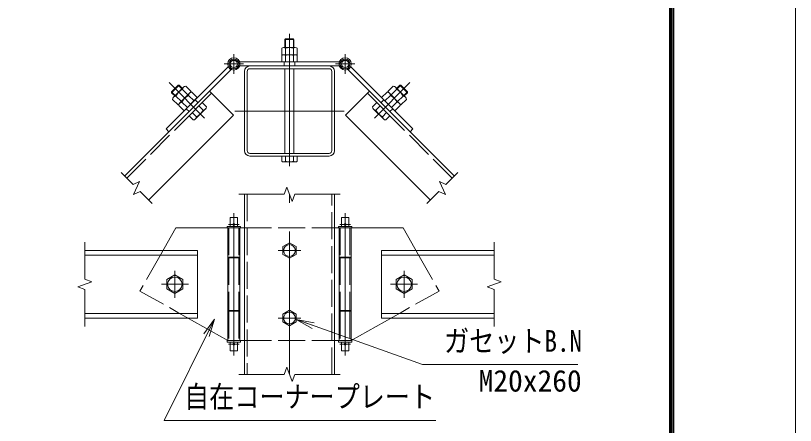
# Model space of a CAD drawing. Units: millimetres at full size; details may follow other scales. Extents: x -16800 to 16800, y -11880 to 11880.
# Drawn here: x 9870 to 16800, y -2672 to 967 of the extents above; entities that cross this region are included whole.
import ezdxf
from ezdxf.enums import TextEntityAlignment as Align

# ---------------------------------------------------------------- set-up
doc = ezdxf.new("R2010")
doc.units = ezdxf.units.MM
doc.header["$LTSCALE"] = 40
doc.linetypes.add('DASHED', pattern=[7.5, 6, -1.5])
doc.linetypes.add('USER1', pattern=[50.8, 31.75, -6.35, 6.35, -6.35])
for name, color, linetype, lineweight in [('0-0_D-STR1', 1, 'Continuous', 18), ('0-1_D-BMK', 2, 'USER1', 13), ('0-2_D-STR3', 3, 'Continuous', 13), ('0-6_D-STR-DIM', 7, 'Continuous', 13), ('0-7_0', 7, 'Continuous', 18), ('0-9_D-STR-TXT', 7, 'Continuous', 13), ('0-C_D-TTL', 7, 'Continuous', 18)]:
    doc.layers.add(name, color=color, linetype=linetype, lineweight=lineweight)
doc.styles.add('ＭＳ ゴシック', font='')
doc.styles.get('ＭＳ ゴシック').set_extended_font_data('MS Gothic')

# ---------------------------------------------------------------- blocks, each defined once
blk = doc.blocks.new('_Open')
at = {"layer": '0-7_0'}
blk.add_line((-40, 6.67), (0, 0), dxfattribs=at)
blk.add_lwpolyline([(-40, -6.67), (0, 0), (-40, 0)], dxfattribs=at)

msp = doc.modelspace()

# ---------------------------------------------------------------- linework, layer by layer
at = {"layer": '0-0_D-STR1'}
for p, q in [((12655.9, 519.33), (11951.9, 519.33)), ((12655.9, 495.33), (11951.9, 495.33)), ((11903.9, 471.33), (11903.9, -232.67)), ((11927.9, 471.33), (11927.9, -232.67)), ((12679.9, -232.67), (12679.9, 471.33)), ((12703.9, -232.67), (12703.9, 471.33)), ((10838.6, -459.03), (11592.84, 295.21)), ((11804.98, 83.08), (11592.84, 295.21)), ((12802.83, 83.08), (13014.96, 295.21)), ((13769.21, -459.03), (13014.96, 295.21)), ((11050.73, -671.17), (11804.98, 83.08)), ((13557.08, -671.17), (12802.83, 83.08)), ((11951.9, -256.67), (12655.9, -256.67)), ((11951.9, -280.67), (12655.9, -280.67)), ((11903.9, -619.41), (11903.9, -2219.41)), ((12703.9, -2219.41), (12703.9, -619.41)), ((10485.1, -1119.41), (11485.1, -1119.41)), ((10485.1, -1159.41), (11485.1, -1159.41)), ((14122.7, -1119.41), (13122.7, -1119.41)), ((14122.7, -1159.41), (13122.7, -1159.41)), ((11485.1, -1679.41), (10485.1, -1679.41)), ((13122.7, -1679.41), (14122.7, -1679.41))]:
    msp.add_line(p, q, dxfattribs=at)
at = {"layer": '0-0_D-STR1', "linetype": 'DASHED'}
for p, q in [((10856.98, -477.42), (11611.23, 276.83)), ((13750.82, -477.42), (12996.58, 276.83)), ((11927.9, -619.41), (11927.9, -2219.41)), ((12679.9, -2219.41), (12679.9, -619.41))]:
    msp.add_line(p, q, dxfattribs=at)
at = {"layer": '0-0_D-STR1'}
for points in [[(11485.1, -1119.41), (11485.1, -1719.41), (10485.1, -1719.41)], [(13122.7, -1119.41), (13122.7, -1719.41), (14122.7, -1719.41)]]:
    msp.add_lwpolyline(points, dxfattribs=at)
for centre, radius, start, end in [((11951.9, 471.33), 48, 90, 180), ((11951.9, 471.33), 24, 90, 180), ((12655.9, 471.33), 48, 0, 90), ((12655.9, 471.33), 24, 0, 90), ((11951.9, -232.67), 48, 180, 270), ((11951.9, -232.67), 24, 180, 270), ((12655.9, -232.67), 24, 270, 0), ((12655.9, -232.67), 48, 270, 0)]:
    msp.add_arc(centre, radius, start, end, dxfattribs=at)
at = {"layer": '0-1_D-BMK'}
for p, q in [((12303.9, -371.57), (12303.9, 803.76)), ((11809.5, 450.61), (11809.5, 624.04)), ((12798.3, 450.61), (12798.3, 624.04)), ((11722.79, 537.33), (11896.22, 537.33)), ((12885.02, 537.33), (12711.59, 537.33)), ((11547.93, 57.28), (11233.98, 371.24)), ((13059.87, 57.28), (13373.83, 371.24)), ((11818.4, 119.33), (12789.4, 119.33)), ((12303.9, -2219.41), (12303.9, -619.41)), ((11809.5, -2050.89), (11809.5, -788.95)), ((12798.3, -2050.89), (12798.3, -788.95)), ((11857.5, -887.41), (11761.5, -887.41)), ((11809.5, -899.41), (11809.5, -1199.41)), ((12750.3, -887.41), (12846.3, -887.41)), ((12798.3, -899.41), (12798.3, -1199.41)), ((12203.9, -1119.41), (12403.9, -1119.41)), ((11285.1, -1299.41), (11285.1, -1539.41)), ((13322.7, -1299.41), (13322.7, -1539.41)), ((11405.1, -1419.41), (11165.1, -1419.41)), ((13202.7, -1419.41), (13442.7, -1419.41)), ((12203.9, -1719.41), (12403.9, -1719.41)), ((11857.5, -1951.41), (11761.5, -1951.41)), ((12750.3, -1951.41), (12846.3, -1951.41))]:
    msp.add_line(p, q, dxfattribs=at)
at = {"layer": '0-2_D-STR3'}
for p, q in [((12263.9, 753.91), (12269.31, 759.33)), ((12263.9, 683.33), (12263.9, 753.91)), ((12263.9, 753.91), (12343.9, 753.91)), ((12269.31, 759.33), (12338.49, 759.33)), ((12269.31, 683.33), (12269.31, 759.33)), ((12338.49, 683.33), (12338.49, 759.33)), ((12343.9, 753.91), (12338.49, 759.33)), ((12343.9, 683.33), (12343.9, 753.91)), ((12234.7, 619.33), (12234.7, 677.73)), ((12250.98, 683.33), (12355.82, 683.33)), ((12269.3, 619.33), (12269.3, 677.73)), ((12338.5, 619.33), (12338.5, 677.73)), ((12373.1, 677.73), (12373.1, 619.33)), ((11863.9, 555.33), (12743.9, 555.33)), ((11863.9, 555.33), (11863.9, 519.33)), ((12234.7, 619.33), (12373.1, 619.33)), ((12234.7, 555.33), (12234.7, 613.73)), ((12234.7, 555.33), (12373.1, 555.33)), ((12250.98, 619.33), (12355.82, 619.33)), ((12255.9, 555.33), (12255.9, 519.33)), ((12255.9, 555.33), (12255.9, 519.33)), ((12269.3, 555.33), (12269.3, 613.73)), ((12338.5, 555.33), (12338.5, 613.73)), ((12351.9, 555.33), (12351.9, 519.33)), ((12351.9, 555.33), (12351.9, 519.33)), ((12373.1, 613.73), (12373.1, 555.33)), ((12743.9, 555.33), (12743.9, 519.33)), ((11758.31, 511.59), (11206.76, -39.96)), ((11783.76, 486.13), (11232.22, -65.41)), ((11758.31, 511.59), (11783.76, 486.13)), ((11863.9, 519.33), (12743.9, 519.33)), ((12263.9, -256.67), (12263.9, 495.33)), ((12343.9, -256.67), (12343.9, 495.33)), ((12849.5, 511.59), (12824.04, 486.13)), ((12824.04, 486.13), (13375.58, -65.41)), ((12849.5, 511.59), (13401.04, -39.96)), ((11256.61, 289.91), (11315.31, 348.6)), ((11256.61, 280.72), (11324.5, 348.6)), ((11347.84, 316.07), (11315.31, 348.6)), ((11315.31, 348.6), (11324.5, 348.6)), ((11352.43, 320.67), (11324.5, 348.6)), ((13255.38, 320.67), (13283.31, 348.6)), ((13259.97, 316.07), (13292.5, 348.6)), ((13351.19, 280.72), (13283.31, 348.6)), ((13292.5, 348.6), (13283.31, 348.6)), ((13351.19, 289.91), (13292.5, 348.6)), ((11289.14, 257.38), (11256.61, 289.91)), ((11256.61, 280.72), (11256.61, 289.91)), ((11284.55, 252.79), (11256.61, 280.72)), ((11274.1, 242.34), (11365.11, 333.35)), ((11313.4, 174.16), (11431.06, 291.82)), ((11327.84, 188.6), (11418.85, 279.61)), ((11401.64, 262.4), (11353.56, 310.49)), ((11382.98, 339.9), (11431.06, 291.82)), ((11436.72, 286.16), (11484.8, 238.08)), ((13171.09, 286.16), (13123.01, 238.08)), ((13224.83, 339.9), (13176.75, 291.82)), ((13294.41, 174.16), (13176.75, 291.82)), ((13279.97, 188.6), (13188.95, 279.61)), ((13206.16, 262.4), (13254.24, 310.49)), ((13333.71, 242.34), (13242.69, 333.35)), ((13318.67, 257.38), (13351.19, 289.91)), ((13323.26, 252.79), (13351.19, 280.72)), ((13351.19, 280.72), (13351.19, 289.91)), ((11313.4, 174.16), (11265.31, 222.24)), ((11342.81, 203.57), (11294.73, 251.65)), ((11367.14, 120.42), (11484.8, 238.08)), ((11455.38, 208.66), (11407.3, 256.75)), ((11491.02, 193.39), (11465.57, 218.84)), ((11491.02, 193.39), (11465.57, 218.84)), ((13116.78, 193.39), (13142.24, 218.84)), ((13116.78, 193.39), (13142.24, 218.84)), ((13240.67, 120.42), (13123.01, 238.08)), ((13152.42, 208.66), (13200.5, 256.75)), ((13264.99, 203.57), (13313.08, 251.65)), ((13294.41, 174.16), (13342.49, 222.24)), ((11367.14, 120.42), (11319.05, 168.5)), ((11396.55, 149.83), (11348.47, 197.91)), ((11411.83, 114.19), (11386.37, 139.65)), ((11411.83, 114.19), (11386.37, 139.65)), ((11410.98, 76.57), (11528.64, 194.24)), ((11467.85, 48.59), (11558.86, 139.6)), ((11535.99, 128.05), (11499.22, 164.82)), ((11565.41, 157.47), (11528.64, 194.24)), ((13042.4, 157.47), (13079.17, 194.24)), ((13139.96, 48.59), (13048.95, 139.6)), ((13071.81, 128.05), (13108.58, 164.82)), ((13196.83, 76.57), (13079.17, 194.24)), ((13195.98, 114.19), (13221.44, 139.65)), ((13195.98, 114.19), (13221.44, 139.65)), ((13211.25, 149.83), (13259.34, 197.91)), ((13240.67, 120.42), (13288.75, 168.5)), ((11447.75, 39.81), (11410.98, 76.57)), ((11477.16, 69.22), (11440.39, 105.99)), ((13130.64, 69.22), (13167.41, 105.99)), ((13160.06, 39.81), (13196.83, 76.57)), ((11206.76, -39.96), (11232.22, -65.41)), ((13401.04, -39.96), (13375.58, -65.41)), ((12234.7, -280.67), (12373.1, -280.67)), ((12234.7, -327.07), (12234.7, -280.67)), ((12250.98, -332.67), (12355.82, -332.67)), ((12269.3, -327.07), (12269.3, -280.67)), ((12338.5, -327.07), (12338.5, -280.67)), ((12373.1, -327.07), (12373.1, -280.67)), ((11841.5, -827.41), (11777.5, -827.41)), ((11777.5, -906.61), (11777.5, -827.41)), ((11841.5, -906.61), (11841.5, -827.41)), ((12766.3, -827.41), (12830.3, -827.41)), ((12766.3, -906.61), (12766.3, -827.41)), ((12830.3, -906.61), (12830.3, -827.41)), ((11295.1, -919.41), (11152.25, -1169.41)), ((11755.1, -919.41), (11295.1, -919.41)), ((11749.5, -906.61), (11869.5, -906.61)), ((11749.5, -906.61), (11749.5, -919.41)), ((11749.5, -919.41), (11869.5, -919.41)), ((11755.1, -919.41), (11903.9, -919.41)), ((11755.1, -919.41), (11755.1, -1179.41)), ((11755.1, -919.41), (11755.1, -1919.41)), ((11863.9, -919.41), (11863.9, -1919.41)), ((11869.5, -906.61), (11869.5, -919.41)), ((12703.9, -919.41), (12852.7, -919.41)), ((12858.3, -906.61), (12738.3, -906.61)), ((12738.3, -906.61), (12738.3, -919.41)), ((12858.3, -919.41), (12738.3, -919.41)), ((12743.9, -919.41), (12743.9, -1919.41)), ((12852.7, -919.41), (12852.7, -1179.41)), ((12852.7, -919.41), (12852.7, -1919.41)), ((12852.7, -919.41), (13312.7, -919.41)), ((12858.3, -906.61), (12858.3, -919.41)), ((13312.7, -919.41), (13455.56, -1169.41)), ((11863.9, -1179.41), (11755.1, -1179.41)), ((11863.9, -1185.41), (11755.1, -1185.41)), ((11777.5, -1185.41), (11777.5, -1179.41)), ((11841.5, -1185.41), (11841.5, -1179.41)), ((11863.9, -1185.41), (11863.9, -1653.41)), ((12743.9, -1179.41), (12852.7, -1179.41)), ((12743.9, -1185.41), (12743.9, -1653.41)), ((12743.9, -1185.41), (12852.7, -1185.41)), ((12766.3, -1185.41), (12766.3, -1179.41)), ((12830.3, -1185.41), (12830.3, -1179.41)), ((11863.9, -1653.41), (11755.1, -1653.41)), ((11863.9, -1659.41), (11755.1, -1659.41)), ((11755.1, -1659.41), (11755.1, -1919.41)), ((11777.5, -1659.41), (11777.5, -1653.41)), ((11841.5, -1659.41), (11841.5, -1653.41)), ((12743.9, -1653.41), (12852.7, -1653.41)), ((12743.9, -1659.41), (12852.7, -1659.41)), ((12766.3, -1659.41), (12766.3, -1653.41)), ((12830.3, -1659.41), (12830.3, -1653.41)), ((12852.7, -1659.41), (12852.7, -1919.41)), ((11311.92, -1669.41), (11755.1, -1919.41)), ((13295.88, -1669.41), (12852.7, -1919.41)), ((11749.5, -1919.41), (11869.5, -1919.41)), ((11749.5, -1919.41), (11749.5, -1932.21)), ((11749.5, -1932.21), (11869.5, -1932.21)), ((11755.1, -1919.41), (11903.9, -1919.41)), ((11777.5, -2011.41), (11777.5, -1932.21)), ((11841.5, -2011.41), (11841.5, -1932.21)), ((11869.5, -1919.41), (11869.5, -1932.21)), ((12703.9, -1919.41), (12852.7, -1919.41)), ((12858.3, -1919.41), (12738.3, -1919.41)), ((12738.3, -1919.41), (12738.3, -1932.21)), ((12858.3, -1932.21), (12738.3, -1932.21)), ((12766.3, -2011.41), (12766.3, -1932.21)), ((12830.3, -2011.41), (12830.3, -1932.21)), ((12858.3, -1919.41), (12858.3, -1932.21)), ((11841.5, -2011.41), (11777.5, -2011.41)), ((12766.3, -2011.41), (12830.3, -2011.41))]:
    msp.add_line(p, q, dxfattribs=at)
at = {"layer": '0-2_D-STR3', "linetype": 'DASHED'}
for p, q in [((11766.3, -919.41), (11766.3, -1179.41)), ((11852.7, -919.41), (11852.7, -1179.41)), ((11903.9, -919.41), (12703.9, -919.41)), ((12755.1, -919.41), (12755.1, -1179.41)), ((12841.5, -919.41), (12841.5, -1179.41)), ((11766.3, -1185.41), (11766.3, -1653.41)), ((11852.7, -1185.41), (11852.7, -1653.41)), ((12755.1, -1185.41), (12755.1, -1653.41)), ((12841.5, -1185.41), (12841.5, -1653.41)), ((11766.3, -1659.41), (11766.3, -1919.41)), ((11852.7, -1659.41), (11852.7, -1919.41)), ((12755.1, -1659.41), (12755.1, -1919.41)), ((12841.5, -1659.41), (12841.5, -1919.41)), ((11903.9, -1919.41), (12703.9, -1919.41))]:
    msp.add_line(p, q, dxfattribs=at)
at = {"layer": '0-2_D-STR3'}
for points in [[(12243.97, -1084.81), (12303.9, -1050.21), (12363.83, -1084.81), (12363.83, -1154.01), (12303.9, -1188.61), (12243.97, -1154.01)], [(11357.16, -1461.01), (11285.1, -1502.61), (11213.05, -1461.01), (11213.05, -1377.81), (11285.1, -1336.21), (11357.16, -1377.81)], [(13250.65, -1461.01), (13322.7, -1502.61), (13394.76, -1461.01), (13394.76, -1377.81), (13322.7, -1336.21), (13250.65, -1377.81)], [(12243.97, -1684.81), (12303.9, -1650.21), (12363.83, -1684.81), (12363.83, -1754.01), (12303.9, -1788.61), (12243.97, -1754.01)]]:
    msp.add_lwpolyline(points, close=True, dxfattribs=at)
at = {"layer": '0-2_D-STR3', "linetype": 'DASHED'}
for points in [[(11152.25, -1169.41), (10975.1, -1479.41), (11311.92, -1669.41)], [(13455.56, -1169.41), (13632.7, -1479.41), (13295.88, -1669.41)]]:
    msp.add_lwpolyline(points, dxfattribs=at)
at = {"layer": '0-2_D-STR3'}
for centre, radius in [((11809.5, 537.33), 54.4), ((11809.5, 537.33), 43.2), ((11809.5, 537.33), 32), ((12798.3, 537.33), 54.4), ((12798.3, 537.33), 43.2), ((12798.3, 537.33), 32), ((11809.5, -887.41), 8), ((12798.3, -887.41), 8), ((12303.9, -1119.41), 52.42), ((11285.1, -1419.41), 64.36), ((13322.7, -1419.41), 64.36), ((12303.9, -1719.41), 52.42), ((11809.5, -1951.41), 8), ((12798.3, -1951.41), 8)]:
    msp.add_circle(centre, radius, dxfattribs=at)
for centre, radius, start, end in [((12252, 653.9), 29.45, 54.01973, 125.98027), ((12303.9, 573.64), 109.69, 71.61284, 108.38716), ((12355.8, 653.8), 29.52, 54.12648, 125.87352), ((12252, 589.9), 29.45, 54.01973, 125.98027), ((12303.9, 509.64), 109.69, 71.61284, 108.38716), ((12355.8, 589.8), 29.52, 54.12648, 125.87352), ((11397.8, 207.42), 112.16, 113.22895, 156.77105), ((11384.01, 309.45), 30.46, 91.94085, 178.05915), ((11437.75, 255.71), 30.46, 91.94085, 178.05915), ((13170.06, 255.71), 30.46, 1.94085, 88.05915), ((13223.8, 309.45), 30.46, 1.94085, 88.05915), ((13210.01, 207.42), 112.16, 23.22895, 66.77105), ((11296.31, 220.66), 31.03, 92.91412, 177.08588), ((11451.54, 153.68), 112.16, 113.22895, 156.77105), ((13156.27, 153.68), 112.16, 23.22895, 66.77105), ((13311.5, 220.66), 31.03, 2.91412, 87.08588), ((11350.05, 166.92), 31.03, 92.91412, 177.08588), ((11534.96, 158.5), 30.46, 271.94085, 358.05915), ((13072.84, 158.5), 30.46, 181.94085, 268.05915), ((13257.76, 166.92), 31.03, 2.91412, 87.08588), ((11432.93, 172.29), 112.16, 293.22895, 336.77105), ((13174.88, 172.29), 112.16, 203.22895, 246.77105), ((11446.17, 70.8), 31.03, 272.91412, 357.08588), ((13161.64, 70.8), 31.03, 182.91412, 267.08588), ((12252, -303.25), 29.45, 234.01973, 305.98027), ((12303.9, -222.99), 109.69, 251.61284, 288.38716), ((12355.8, -303.15), 29.52, 234.12648, 305.87352)]:
    msp.add_arc(centre, radius, start, end, dxfattribs=at)
at = {"layer": '0-6_D-STR-DIM'}
for p, q in [((10913.83, -534.27), (10806.78, -427.22)), ((13693.98, -534.27), (13801.03, -427.22)), ((10913.83, -534.27), (10971.61, -507.32)), ((10971.61, -507.32), (10917.72, -622.88)), ((13636.2, -507.32), (13690.08, -622.88)), ((13693.98, -534.27), (13636.2, -507.32)), ((10917.72, -622.88), (10975.5, -595.94)), ((11082.55, -702.99), (10975.5, -595.94)), ((11853.9, -619.41), (12257.73, -619.41)), ((12280.82, -555.98), (12257.73, -619.41)), ((12326.99, -682.84), (12280.82, -555.98)), ((12350.08, -619.41), (12326.99, -682.84)), ((12350.08, -619.41), (12753.9, -619.41)), ((13525.26, -702.99), (13632.3, -595.94)), ((13690.08, -622.88), (13632.3, -595.94)), ((10485.1, -1044.41), (10485.1, -1373.24)), ((14122.7, -1044.41), (14122.7, -1373.24)), ((10485.1, -1373.24), (10548.53, -1396.33)), ((14122.7, -1373.24), (14186.13, -1396.33)), ((10548.53, -1396.33), (10421.67, -1442.5)), ((10421.67, -1442.5), (10485.1, -1465.59)), ((14186.13, -1396.33), (14059.27, -1442.5)), ((14059.27, -1442.5), (14122.7, -1465.59)), ((10485.1, -1465.59), (10485.1, -1794.41)), ((14122.7, -1465.59), (14122.7, -1794.41)), ((12280.82, -2155.98), (12257.73, -2219.41)), ((12326.99, -2282.84), (12280.82, -2155.98)), ((11853.9, -2219.41), (12257.73, -2219.41)), ((12350.08, -2219.41), (12326.99, -2282.84)), ((12350.08, -2219.41), (12753.9, -2219.41))]:
    msp.add_line(p, q, dxfattribs=at)
at = {"layer": '0-9_D-STR-TXT'}
for points in [[(13603.69, -2630.41), (11190.86, -2630.41), (11636.97, -1730.26)], [(14866.71, -2131.44), (13486.37, -2131.44), (12365.72, -1732.93)]]:
    msp.add_lwpolyline(points, dxfattribs=at)
at = {"layer": '0-C_D-TTL', "color": 2}
msp.add_lwpolyline([(-16800, 11880), (16800, 11880), (16800, -11880), (-16800, -11880)], close=True, dxfattribs=at)
at = {"layer": '0-C_D-TTL'}
for points in [[(-15720, 11000), (15720, 11000), (15720, -11000), (-15720, -11000)], [(-15710, 10990), (15710, 10990), (15710, -10990), (-15710, -10990)], [(-15700, 10980), (15700, 10980), (15700, -10980), (-15700, -10980)], [(-15690, 10970), (15690, 10970), (15690, -10970), (-15690, -10970)], [(-15680, 10960), (15680, 10960), (15680, -10960), (-15680, -10960)]]:
    msp.add_lwpolyline(points, close=True, dxfattribs=at)

# ---------------------------------------------------------------- block references
at = {"layer": '0-9_D-STR-TXT', "xscale": 4, "yscale": 4}
for p, rotation in [((11637.86, -1728.47), 63.63672), ((12363.83, -1732.26), 160.42437)]:
    msp.add_blockref('_Open', p, dxfattribs=dict(at, rotation=rotation))

# ---------------------------------------------------------------- texts
at = {"layer": '0-9_D-STR-TXT', "style": 'ＭＳ ゴシック', "width": 0.85}
for s, p in [('ガセットB.N', (13677.88, -2076.53)), ('自在コーナープレート', (11367.14, -2571.43))]:
    msp.add_text(s, height=192.4, dxfattribs=at).set_placement(p, align=Align.BOTTOM_LEFT)
at = {"layer": '0-9_D-STR-TXT', "style": 'ＭＳ ゴシック'}
msp.add_text('M20x260', height=192.4, dxfattribs=at).set_placement((13984.7, -2430.09), align=Align.BOTTOM_LEFT)

doc.saveas('drawing.dxf')
